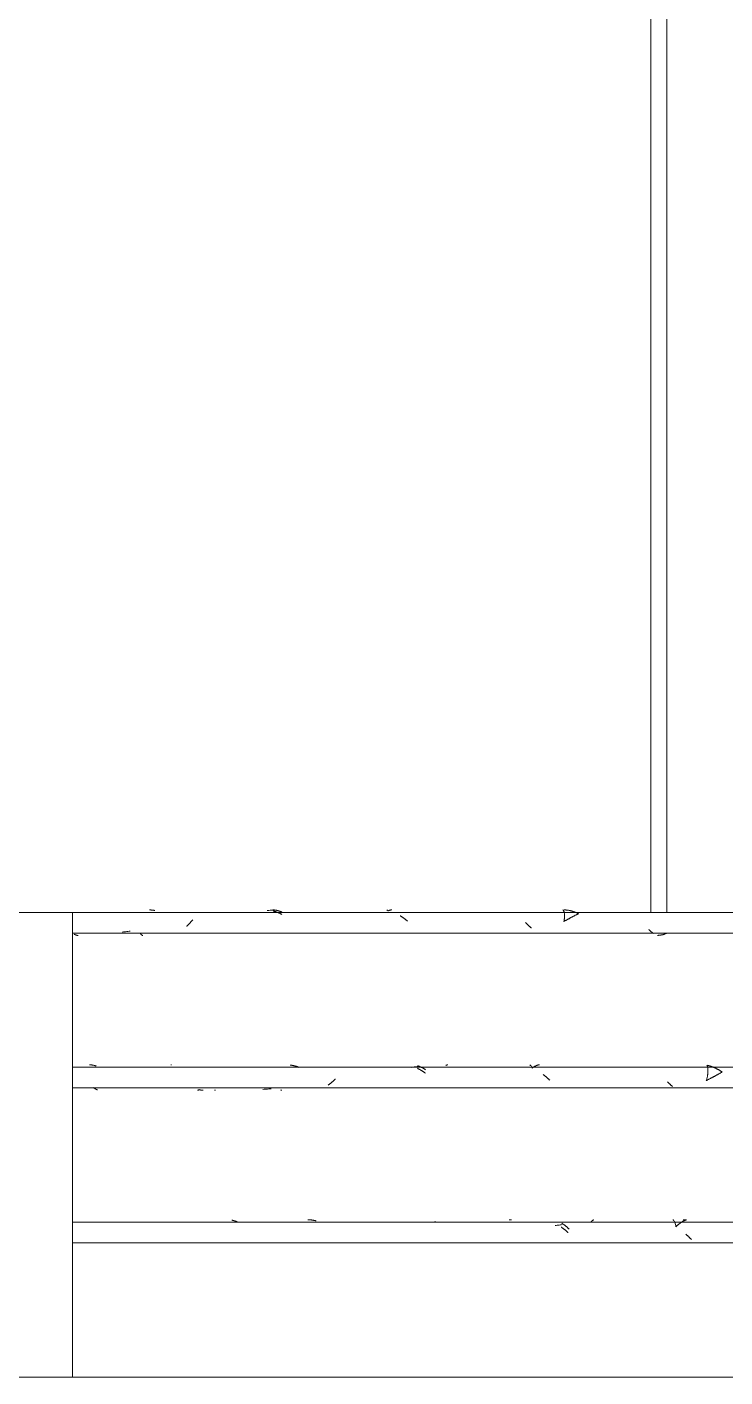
# Model space of a CAD drawing. Header units: millimetres. Extents: x -10599 to 108788, y -9455 to 93550.
# Drawn here: x 34457 to 35134, y -450 to 858 of the extents above; entities that cross this region are included whole.
import ezdxf

# ---------------------------------------------------------------- set-up
doc = ezdxf.new("R2010")
doc.units = ezdxf.units.MM
doc.linetypes.add('Centre', pattern=[31.75, 6.35, -4.7625, 15.875, -4.7625])
for name, color, linetype, lineweight in [('A-GLAZ-CWMG', 55, 'Continuous', 5), ('KINH', 152, 'Continuous', 5), ('NET CAT', 3, 'Continuous', 5), ('NET THAY 1', 41, 'Continuous', 5), ('NET-THAY', 2, 'Continuous', 9), ('TRUC', 225, 'Continuous', 5)]:
    doc.layers.add(name, color=color, linetype=linetype, lineweight=lineweight)

# ---------------------------------------------------------------- blocks, each defined once
blk = doc.blocks.new('FP_11-MẶT ĐỨNG 1-14')
at = {"layer": 'NET THAY 1'}
for p, q in [((38517.9, -300), (34501.3, -300)), ((34656.2, -298.1), (34655.8, -298.1)), ((34656.5, -298.2), (34656.2, -298.1)), ((34656.9, -298.3), (34656.5, -298.2)), ((34657.2, -298.4), (34656.9, -298.3)), ((34657.6, -298.5), (34657.2, -298.4)), ((34657.9, -298.6), (34657.6, -298.5)), ((34658.3, -298.7), (34657.9, -298.6)), ((34658.6, -298.8), (34658.3, -298.7)), ((34659, -299), (34658.6, -298.8)), ((34659.3, -299.1), (34659, -299)), ((34659.7, -299.2), (34659.3, -299.1)), ((34660, -299.4), (34659.7, -299.2)), ((34660.4, -299.5), (34660, -299.4)), ((34660.7, -299.7), (34660.4, -299.5)), ((34661.1, -299.8), (34660.7, -299.7)), ((34661.4, -300), (34661.1, -299.8)), ((34729.8, -297.7), (34729.4, -297.7)), ((34730.2, -297.7), (34729.8, -297.7)), ((34730.6, -297.7), (34730.2, -297.7)), ((34731, -297.7), (34730.6, -297.7)), ((34731.4, -297.8), (34731, -297.7)), ((34731.8, -297.8), (34731.4, -297.8)), ((34732.2, -297.8), (34731.8, -297.8)), ((34732.5, -297.9), (34732.2, -297.8)), ((34732.9, -297.9), (34732.5, -297.9)), ((34733.3, -298), (34732.9, -297.9)), ((34733.7, -298), (34733.3, -298)), ((34734.1, -298.1), (34733.7, -298)), ((34734.5, -298.1), (34734.1, -298.1)), ((34734.9, -298.2), (34734.5, -298.1)), ((34735.2, -298.3), (34734.9, -298.2)), ((34735.6, -298.4), (34735.2, -298.3)), ((34736, -298.5), (34735.6, -298.4)), ((34736.4, -298.5), (34736, -298.5)), ((34736.8, -298.6), (34736.4, -298.5)), ((34737.2, -298.7), (34736.8, -298.6)), ((34737.5, -298.8), (34737.2, -298.7)), ((34852.7, -299.7), (34852.3, -299.6)), ((34853, -299.8), (34852.7, -299.7)), ((34853.4, -300), (34853, -299.8)), ((34924.4, -297.7), (34924.5, -297.7)), ((34924.5, -297.7), (34924.6, -297.8)), ((34925, -297.8), (34924.6, -297.8)), ((34925.3, -297.7), (34925, -297.8)), ((34925.6, -297.7), (34925.3, -297.7)), ((34925.9, -297.7), (34925.6, -297.7)), ((34926.3, -297.7), (34925.9, -297.7)), ((34926.6, -297.7), (34926.3, -297.7)), ((34926.9, -297.7), (34926.6, -297.7)), ((35003.3, -300.1), (35003.2, -300.3)), ((35003.5, -300), (35003.3, -300.1)), ((35003.6, -299.8), (35003.5, -300)), ((35003.8, -299.7), (35003.6, -299.8)), ((35003.9, -299.6), (35003.8, -299.7)), ((35004.1, -299.4), (35003.9, -299.6)), ((35004.2, -299.3), (35004.1, -299.4)), ((35004.3, -299.2), (35004.2, -299.3)), ((35004.5, -299), (35004.3, -299.2)), ((35004.6, -298.9), (35004.5, -299)), ((35004.8, -298.8), (35004.6, -298.9)), ((35004.9, -298.7), (35004.8, -298.8)), ((35005, -298.6), (35004.9, -298.7)), ((35005.2, -298.5), (35005, -298.6)), ((35005.3, -298.4), (35005.2, -298.5)), ((35005.4, -298.3), (35005.3, -298.4)), ((35005.6, -298.2), (35005.4, -298.3)), ((35005.7, -298.2), (35005.6, -298.2)), ((35005.8, -298.1), (35005.7, -298.2)), ((35006, -298), (35005.8, -298.1)), ((35006.1, -298), (35006, -298)), ((35006.2, -297.9), (35006.1, -298)), ((35006.3, -297.9), (35006.2, -297.9)), ((35006.5, -297.8), (35006.3, -297.9)), ((35083, -297.7), (35083.4, -297.9)), ((35083.4, -297.9), (35083.8, -298.2)), ((35083.8, -298.2), (35084.2, -298.6)), ((35084.2, -298.6), (35084.6, -299.2)), ((35084.6, -299.2), (35084.9, -299.8)), ((35084.9, -299.8), (35085.2, -300.6)), ((35085.2, -300.6), (35085.5, -301.4)), ((35090.7, -300.6), (35090.5, -300.8)), ((35090.9, -300.4), (35090.7, -300.6)), ((35091.2, -300.3), (35090.9, -300.4)), ((35091.4, -300.1), (35091.2, -300.3)), ((35091.6, -300), (35091.4, -300.1)), ((35091.8, -299.9), (35091.6, -300)), ((35092, -299.7), (35091.8, -299.9)), ((35092.2, -299.6), (35092, -299.7)), ((35092.4, -299.5), (35092.2, -299.6)), ((35092.6, -299.3), (35092.4, -299.5)), ((35092.9, -299.2), (35092.6, -299.3)), ((35093.1, -299.1), (35092.9, -299.2)), ((35093.3, -299), (35093.1, -299.1)), ((35093.7, -297.7), (35093.2, -297.7)), ((35093.5, -298.9), (35093.3, -299)), ((35093.7, -298.8), (35093.5, -298.9)), ((35094.2, -297.7), (35093.7, -297.7)), ((35093.9, -298.7), (35093.7, -298.8)), ((35094.1, -298.6), (35093.9, -298.7)), ((35094.3, -298.5), (35094.1, -298.6)), ((35094.6, -297.7), (35094.2, -297.7)), ((35094.5, -298.4), (35094.3, -298.5)), ((35094.7, -298.3), (35094.5, -298.4)), ((35095.1, -297.7), (35094.6, -297.7)), ((35094.9, -298.2), (35094.7, -298.3)), ((35095.1, -298.2), (35094.9, -298.2)), ((35095.5, -297.7), (35095.1, -297.7)), ((35095.3, -298.1), (35095.1, -298.2)), ((35095.5, -298), (35095.3, -298.1)), ((35096, -297.8), (35095.5, -297.7)), ((35095.7, -298), (35095.5, -298)), ((35095.9, -297.9), (35095.7, -298)), ((35096.1, -297.9), (35095.9, -297.9)), ((35096.4, -297.8), (35096, -297.8)), ((35096.2, -297.8), (35096.1, -297.9)), ((35096.4, -297.8), (35096.2, -297.8)), ((34970, -303.3), (34969, -303.4)), ((34971, -303.1), (34970, -303.3)), ((34972, -303), (34971, -303.1)), ((34973, -302.8), (34972, -303)), ((34974, -302.6), (34973, -302.8)), ((34975, -302.5), (34974, -302.6)), ((34975.1, -305), (34974.8, -304.8)), ((34976, -302.3), (34975, -302.5)), ((34975.5, -305.2), (34975.1, -305)), ((34975.7, -301.1), (34975.4, -300.9)), ((34975.8, -305.5), (34975.5, -305.2)), ((34976, -301.3), (34975.7, -301.1)), ((34976.1, -305.7), (34975.8, -305.5)), ((34976.3, -301.5), (34976, -301.3)), ((34976.4, -305.9), (34976.1, -305.7)), ((34976.6, -301.7), (34976.3, -301.5)), ((34976.8, -306.2), (34976.4, -305.9)), ((34977, -301.9), (34976.6, -301.7)), ((34977.1, -306.4), (34976.8, -306.2)), ((34977.3, -302.2), (34977, -301.9)), ((34977.4, -306.7), (34977.1, -306.4)), ((34977.6, -302.4), (34977.3, -302.2)), ((34977.7, -306.9), (34977.4, -306.7)), ((34977.9, -302.6), (34977.6, -302.4)), ((34978, -307.1), (34977.7, -306.9)), ((34978.2, -302.9), (34977.9, -302.6)), ((34978.3, -307.4), (34978, -307.1)), ((34978.5, -303.1), (34978.2, -302.9)), ((34978.7, -307.6), (34978.3, -307.4)), ((34978.8, -303.3), (34978.5, -303.1)), ((34979, -307.9), (34978.7, -307.6)), ((34979.1, -303.6), (34978.8, -303.3)), ((34979.3, -308.1), (34979, -307.9)), ((34979.4, -303.8), (34979.1, -303.6)), ((34979.6, -308.4), (34979.3, -308.1)), ((34979.7, -304.1), (34979.4, -303.8)), ((34979.9, -308.6), (34979.6, -308.4)), ((34980, -304.3), (34979.7, -304.1)), ((34980.2, -308.9), (34979.9, -308.6)), ((34980.3, -304.6), (34980, -304.3)), ((34980.5, -309.1), (34980.2, -308.9)), ((34980.6, -304.9), (34980.3, -304.6)), ((34980.7, -309.4), (34980.5, -309.1)), ((34980.9, -305.1), (34980.6, -304.9)), ((34981, -309.6), (34980.7, -309.4)), ((34981.1, -305.4), (34980.9, -305.1)), ((34981.3, -309.9), (34981, -309.6)), ((34981.4, -305.7), (34981.1, -305.4)), ((34981.6, -310.1), (34981.3, -309.9)), ((34981.7, -305.9), (34981.4, -305.7)), ((34982, -306.2), (34981.7, -305.9)), ((34982.2, -306.5), (34982, -306.2)), ((34982.5, -306.8), (34982.2, -306.5)), ((35085.5, -301.4), (35085.7, -302.4)), ((35085.7, -302.4), (35085.9, -303.4)), ((35085.9, -303.4), (35086, -304.4)), ((35086.3, -304.2), (35086, -304.4)), ((35086.5, -304), (35086.3, -304.2)), ((35086.8, -303.8), (35086.5, -304)), ((35087, -303.6), (35086.8, -303.8)), ((35087.3, -303.4), (35087, -303.6)), ((35087.5, -303.1), (35087.3, -303.4)), ((35087.7, -302.9), (35087.5, -303.1)), ((35088, -302.7), (35087.7, -302.9)), ((35088.2, -302.5), (35088, -302.7)), ((35088.5, -302.4), (35088.2, -302.5)), ((35088.7, -302.2), (35088.5, -302.4)), ((35088.9, -302), (35088.7, -302.2)), ((35089.2, -301.8), (35088.9, -302)), ((35089.4, -301.6), (35089.2, -301.8)), ((35089.6, -301.4), (35089.4, -301.6)), ((35089.8, -301.3), (35089.6, -301.4)), ((35090.1, -301.1), (35089.8, -301.3)), ((35090.3, -300.9), (35090.1, -301.1)), ((35090.5, -300.8), (35090.3, -300.9)), ((35096, -311.9), (35095.7, -311.7)), ((35096.2, -312.2), (35096, -311.9)), ((35096.5, -312.4), (35096.2, -312.2)), ((35096.7, -312.6), (35096.5, -312.4)), ((35097, -312.9), (35096.7, -312.6)), ((35097.3, -313.1), (35097, -312.9)), ((35097.5, -313.4), (35097.3, -313.1)), ((35097.8, -313.6), (35097.5, -313.4)), ((35098, -313.9), (35097.8, -313.6)), ((34501.3, -320), (38517.9, -320)), ((35098.3, -314.1), (35098, -313.9)), ((35098.5, -314.3), (35098.3, -314.1)), ((35098.8, -314.6), (35098.5, -314.3)), ((35099, -314.8), (35098.8, -314.6)), ((35099.2, -315), (35099, -314.8)), ((35099.5, -315.3), (35099.2, -315)), ((35099.7, -315.5), (35099.5, -315.3)), ((35099.9, -315.7), (35099.7, -315.5)), ((35100.2, -315.9), (35099.9, -315.7)), ((35100.4, -316.2), (35100.2, -315.9)), ((35100.6, -316.4), (35100.4, -316.2)), ((35100.8, -316.6), (35100.6, -316.4)), ((35101.1, -316.8), (35100.8, -316.6))]:
    blk.add_line(p, q, dxfattribs=at)
blk = doc.blocks.new('FP_12-MẶT ĐỨNG 1-14')
at = {"layer": 'NET THAY 1'}
for p, q in [((38379.9, -150), (34501.3, -150)), ((34518.4, -147.7), (34518, -147.7)), ((34518.7, -147.7), (34518.4, -147.7)), ((34519.1, -147.7), (34518.7, -147.7)), ((34519.5, -147.8), (34519.1, -147.7)), ((34519.8, -147.8), (34519.5, -147.8)), ((34520.2, -147.8), (34519.8, -147.8)), ((34520.5, -147.9), (34520.2, -147.8)), ((34520.9, -147.9), (34520.5, -147.9)), ((34521.2, -148), (34520.9, -147.9)), ((34521.6, -148.1), (34521.2, -148)), ((34521.9, -148.1), (34521.6, -148.1)), ((34522.3, -148.2), (34521.9, -148.1)), ((34522.6, -148.3), (34522.3, -148.2)), ((34523, -148.4), (34522.6, -148.3)), ((34523.3, -148.5), (34523, -148.4)), ((34523.7, -148.6), (34523.3, -148.5)), ((34524, -148.7), (34523.7, -148.6)), ((34524.4, -148.8), (34524, -148.7)), ((34596.9, -147.7), (34596.6, -147.7)), ((34597.2, -147.7), (34596.9, -147.7)), ((34597.5, -147.7), (34597.2, -147.7)), ((34712.7, -147.9), (34712.3, -147.9)), ((34713.1, -148), (34712.7, -147.9)), ((34713.5, -148), (34713.1, -148)), ((34713.9, -148.1), (34713.5, -148)), ((34714.3, -148.2), (34713.9, -148.1)), ((34714.7, -148.2), (34714.3, -148.2)), ((34715.1, -148.3), (34714.7, -148.2)), ((34715.5, -148.4), (34715.1, -148.3)), ((34715.9, -148.5), (34715.5, -148.4)), ((34716.3, -148.6), (34715.9, -148.5)), ((34716.7, -148.7), (34716.3, -148.6)), ((34717.1, -148.8), (34716.7, -148.7)), ((34717.5, -148.9), (34717.1, -148.8)), ((34717.9, -149), (34717.5, -148.9)), ((34718.2, -149.1), (34717.9, -149)), ((34718.6, -149.3), (34718.2, -149.1)), ((34719, -149.4), (34718.6, -149.3)), ((34719.4, -149.5), (34719, -149.4)), ((34719.8, -149.6), (34719.4, -149.5)), ((34720.2, -149.8), (34719.8, -149.6)), ((34720.6, -149.9), (34720.2, -149.8)), ((34720.9, -150.1), (34720.6, -149.9)), ((34830.5, -150), (34829.6, -150.1)), ((34831.5, -149.8), (34830.5, -150)), ((34832.5, -149.7), (34831.5, -149.8)), ((34833.5, -149.6), (34832.5, -149.7)), ((34834.5, -149.5), (34833.5, -149.6)), ((34835.4, -149.4), (34834.5, -149.5)), ((34836.4, -149.3), (34835.4, -149.4)), ((34835.9, -148.6), (34835.6, -148.5)), ((34836, -151.2), (34835.6, -151)), ((34836.3, -148.7), (34835.9, -148.6)), ((34836.3, -151.4), (34836, -151.2)), ((34836.6, -148.8), (34836.3, -148.7)), ((34836.7, -151.6), (34836.3, -151.4)), ((34837, -149), (34836.6, -148.8)), ((34837.1, -151.8), (34836.7, -151.6)), ((34837.3, -149.1), (34837, -149)), ((34837.4, -152), (34837.1, -151.8)), ((34837.7, -149.2), (34837.3, -149.1)), ((34837.8, -152.1), (34837.4, -152)), ((34838, -149.4), (34837.7, -149.2)), ((34838.1, -152.3), (34837.8, -152.1)), ((34838.4, -149.5), (34838, -149.4)), ((34838.5, -152.5), (34838.1, -152.3)), ((34838.7, -149.7), (34838.4, -149.5)), ((34838.8, -152.7), (34838.5, -152.5)), ((34839.1, -149.8), (34838.7, -149.7)), ((34839.2, -153), (34838.8, -152.7)), ((34839.4, -150), (34839.1, -149.8)), ((34839.5, -153.2), (34839.2, -153)), ((34839.7, -150.2), (34839.4, -150)), ((34839.9, -153.4), (34839.5, -153.2)), ((34840.1, -150.4), (34839.7, -150.2)), ((34840.2, -153.6), (34839.9, -153.4)), ((34840.4, -150.5), (34840.1, -150.4)), ((34840.6, -153.8), (34840.2, -153.6)), ((34840.7, -150.7), (34840.4, -150.5)), ((34840.9, -154), (34840.6, -153.8)), ((34841.1, -150.9), (34840.7, -150.7)), ((34841.3, -154.2), (34840.9, -154)), ((34841.4, -151.1), (34841.1, -150.9)), ((34841.6, -154.5), (34841.3, -154.2)), ((34841.7, -151.3), (34841.4, -151.1)), ((34841.9, -154.7), (34841.6, -154.5)), ((34842, -151.5), (34841.7, -151.3)), ((34842.3, -154.9), (34841.9, -154.7)), ((34842.3, -151.7), (34842, -151.5)), ((34842.7, -152), (34842.3, -151.7)), ((34842.6, -155.2), (34842.3, -154.9)), ((34842.9, -155.4), (34842.6, -155.2)), ((34843, -152.2), (34842.7, -152)), ((34843.3, -155.6), (34842.9, -155.4)), ((34843.3, -152.4), (34843, -152.2)), ((34843.6, -152.6), (34843.3, -152.4)), ((34863.5, -148.1), (34863.3, -148.2)), ((34863.6, -148.1), (34863.5, -148.1)), ((34863.7, -148), (34863.6, -148.1)), ((34863.8, -147.9), (34863.7, -148)), ((34864, -147.9), (34863.8, -147.9)), ((34864.1, -147.8), (34864, -147.9)), ((34864.2, -147.8), (34864.1, -147.8)), ((34864.3, -147.8), (34864.2, -147.8)), ((34864.5, -147.7), (34864.3, -147.8)), ((34864.6, -147.7), (34864.5, -147.7)), ((34864.7, -147.7), (34864.6, -147.7)), ((34864.8, -147.7), (34864.7, -147.7)), ((34865, -147.7), (34864.8, -147.7)), ((34944.5, -147.7), (34944.9, -147.9)), ((34944.9, -147.9), (34945.3, -148.3)), ((34945.3, -148.3), (34945.7, -148.7)), ((34945.7, -148.7), (34946.1, -149.3)), ((34946.1, -149.3), (34946.4, -150)), ((34946.4, -150), (34946.7, -150.8)), ((34947, -150.6), (34946.7, -150.8)), ((34947.2, -150.5), (34947, -150.6)), ((34947.4, -150.3), (34947.2, -150.5)), ((34947.6, -150.1), (34947.4, -150.3)), ((34947.9, -150), (34947.6, -150.1)), ((34948.1, -149.9), (34947.9, -150)), ((34948.3, -149.7), (34948.1, -149.9)), ((34948.5, -149.6), (34948.3, -149.7)), ((34948.7, -149.5), (34948.5, -149.6)), ((34948.9, -149.3), (34948.7, -149.5)), ((34949.1, -149.2), (34948.9, -149.3)), ((34949.3, -149.1), (34949.1, -149.2)), ((34949.5, -149), (34949.3, -149.1)), ((34949.8, -148.9), (34949.5, -149)), ((34950, -148.8), (34949.8, -148.9)), ((34950.2, -148.7), (34950, -148.8)), ((34950.4, -148.6), (34950.2, -148.7)), ((34950.6, -148.5), (34950.4, -148.6)), ((34950.8, -148.4), (34950.6, -148.5)), ((34951, -148.3), (34950.8, -148.4)), ((34951.2, -148.2), (34951, -148.3)), ((34951.4, -148.2), (34951.2, -148.2)), ((34951.6, -148.1), (34951.4, -148.2)), ((34951.8, -148), (34951.6, -148.1)), ((34952, -148), (34951.8, -148)), ((34952.2, -147.9), (34952, -148)), ((34952.4, -147.9), (34952.2, -147.9)), ((34952.6, -147.8), (34952.4, -147.9)), ((34952.8, -147.8), (34952.6, -147.8)), ((34953, -147.8), (34952.8, -147.8)), ((34953.2, -147.7), (34953, -147.8)), ((34953.4, -147.7), (34953.2, -147.7)), ((34953.6, -147.7), (34953.4, -147.7)), ((34953.8, -147.7), (34953.6, -147.7)), ((34953.9, -147.7), (34953.8, -147.7)), ((35116.5, -148.2), (35116.1, -148.1)), ((35116.1, -148.1), (35116.2, -148.3)), ((35116.2, -148.3), (35116.3, -148.6)), ((35116.3, -148.6), (35116.5, -148.8)), ((35116.8, -148.3), (35116.5, -148.2)), ((35116.5, -148.8), (35116.6, -149.1)), ((35116.6, -149.1), (35116.7, -149.5)), ((35116.7, -149.5), (35116.8, -149.8)), ((35117.2, -148.4), (35116.8, -148.3)), ((35116.8, -149.8), (35116.9, -150.2)), ((35116.9, -156.9), (35116.8, -157.5)), ((35116.9, -150.2), (35116.9, -150.7)), ((35116.9, -150.7), (35117, -151.1)), ((35117, -156.2), (35116.9, -156.9)), ((35117, -151.1), (35117.1, -151.6)), ((35117.1, -155.6), (35117, -156.2)), ((35117.1, -151.6), (35117.1, -152.1)), ((35117.1, -152.1), (35117.1, -152.6)), ((35117.1, -152.6), (35117.1, -153.2)), ((35117.1, -153.2), (35117.1, -153.8)), ((35117.1, -153.8), (35117.1, -154.4)), ((35117.1, -154.4), (35117.1, -155)), ((35117.1, -155), (35117.1, -155.6)), ((35117.6, -148.4), (35117.2, -148.4)), ((35118, -148.5), (35117.6, -148.4)), ((35118.4, -148.6), (35118, -148.5)), ((35118.8, -148.7), (35118.4, -148.6)), ((35119.1, -148.8), (35118.8, -148.7)), ((35119.5, -149), (35119.1, -148.8)), ((35119.9, -149.1), (35119.5, -149)), ((35120.3, -149.2), (35119.9, -149.1)), ((35120.7, -149.3), (35120.3, -149.2)), ((35121, -149.5), (35120.7, -149.3)), ((35121.4, -149.6), (35121, -149.5)), ((35121.8, -149.7), (35121.4, -149.6)), ((35122.1, -149.9), (35121.8, -149.7)), ((35122.5, -150), (35122.1, -149.9)), ((35122.9, -150.2), (35122.5, -150)), ((35123.2, -150.3), (35122.9, -150.2)), ((35123.6, -150.5), (35123.2, -150.3)), ((35124, -150.7), (35123.6, -150.5)), ((35124.3, -150.8), (35124, -150.7)), ((35124.7, -151), (35124.3, -150.8)), ((35125.1, -151.2), (35124.7, -151)), ((35125.4, -151.4), (35125.1, -151.2)), ((35125.8, -151.5), (35125.4, -151.4)), ((35126.1, -151.7), (35125.8, -151.5)), ((35126.5, -151.9), (35126.1, -151.7)), ((35126.8, -152.1), (35126.5, -151.9)), ((35127, -156.8), (35126.6, -157)), ((35127.2, -152.3), (35126.8, -152.1)), ((35127.4, -156.6), (35127, -156.8)), ((35127.5, -152.5), (35127.2, -152.3)), ((35127.8, -156.4), (35127.4, -156.6)), ((35127.9, -152.7), (35127.5, -152.5)), ((35128.2, -156.2), (35127.8, -156.4)), ((35128.2, -152.9), (35127.9, -152.7)), ((35128.5, -153.1), (35128.2, -152.9)), ((35128.5, -156), (35128.2, -156.2)), ((35128.9, -153.4), (35128.5, -153.1)), ((35128.9, -155.7), (35128.5, -156)), ((35129.2, -153.6), (35128.9, -153.4)), ((35129.3, -155.5), (35128.9, -155.7)), ((35129.6, -153.8), (35129.2, -153.6)), ((35129.7, -155.3), (35129.3, -155.5)), ((35129.9, -154), (35129.6, -153.8)), ((35130.1, -155.1), (35129.7, -155.3)), ((35130.2, -154.2), (35129.9, -154)), ((35130.5, -154.9), (35130.1, -155.1)), ((35130.5, -154.5), (35130.2, -154.2)), ((35130.9, -154.7), (35130.5, -154.5)), ((35130.9, -154.7), (35130.5, -154.9)), ((34521.9, -169.7), (34521.7, -169.5)), ((34522, -169.8), (34521.9, -169.7)), ((34522.2, -170), (34522, -169.8)), ((34522.4, -170.1), (34522.2, -170)), ((34749.5, -167), (34749.2, -167.2)), ((34749.8, -166.8), (34749.5, -167)), ((34750.1, -166.6), (34749.8, -166.8)), ((34750.4, -166.3), (34750.1, -166.6)), ((34750.7, -166.1), (34750.4, -166.3)), ((34751, -165.9), (34750.7, -166.1)), ((34751.3, -165.7), (34751, -165.9)), ((34751.6, -165.4), (34751.3, -165.7)), ((34751.9, -165.2), (34751.6, -165.4)), ((34752.2, -164.9), (34751.9, -165.2)), ((34752.5, -164.7), (34752.2, -164.9)), ((34752.8, -164.5), (34752.5, -164.7)), ((34753.1, -164.2), (34752.8, -164.5)), ((34753.4, -164), (34753.1, -164.2)), ((34753.7, -163.7), (34753.4, -164)), ((34753.9, -163.5), (34753.7, -163.7)), ((34754.2, -163.2), (34753.9, -163.5)), ((34754.5, -163), (34754.2, -163.2)), ((34754.8, -162.7), (34754.5, -163)), ((34755, -162.4), (34754.8, -162.7)), ((34755.3, -162.2), (34755, -162.4)), ((34755.6, -161.9), (34755.3, -162.2)), ((34755.8, -161.7), (34755.6, -161.9)), ((34756.1, -161.4), (34755.8, -161.7)), ((34957.9, -157.3), (34957.6, -157.1)), ((34958.2, -157.6), (34957.9, -157.3)), ((34958.5, -157.8), (34958.2, -157.6)), ((34958.8, -158.1), (34958.5, -157.8)), ((34959.1, -158.3), (34958.8, -158.1)), ((34959.4, -158.6), (34959.1, -158.3)), ((34959.7, -158.8), (34959.4, -158.6)), ((34960, -159.1), (34959.7, -158.8)), ((34960.3, -159.3), (34960, -159.1)), ((34960.6, -159.6), (34960.3, -159.3)), ((34960.9, -159.8), (34960.6, -159.6)), ((34961.2, -160.1), (34960.9, -159.8)), ((34961.5, -160.3), (34961.2, -160.1)), ((34961.8, -160.6), (34961.5, -160.3)), ((34962, -160.8), (34961.8, -160.6)), ((34962.3, -161.1), (34962, -160.8)), ((34962.6, -161.3), (34962.3, -161.1)), ((34962.9, -161.6), (34962.6, -161.3)), ((34963.1, -161.8), (34962.9, -161.6)), ((34963.4, -162.1), (34963.1, -161.8)), ((34963.7, -162.3), (34963.4, -162.1)), ((34963.9, -162.6), (34963.7, -162.3)), ((35078.1, -164.3), (35077.9, -164)), ((35078.3, -164.5), (35078.1, -164.3)), ((35078.6, -164.7), (35078.3, -164.5)), ((35078.8, -165), (35078.6, -164.7)), ((35079.1, -165.2), (35078.8, -165)), ((35079.3, -165.4), (35079.1, -165.2)), ((35079.5, -165.6), (35079.3, -165.4)), ((35079.8, -165.9), (35079.5, -165.6)), ((35080, -166.1), (35079.8, -165.9)), ((35080.2, -166.3), (35080, -166.1)), ((35080.4, -166.5), (35080.2, -166.3)), ((35080.7, -166.7), (35080.4, -166.5)), ((35080.9, -166.9), (35080.7, -166.7)), ((35081.1, -167.2), (35080.9, -166.9)), ((35081.3, -167.4), (35081.1, -167.2)), ((35081.5, -167.6), (35081.3, -167.4)), ((35081.8, -167.8), (35081.5, -167.6)), ((35082, -168), (35081.8, -167.8)), ((35082.2, -168.1), (35082, -168)), ((35082.4, -168.3), (35082.2, -168.1)), ((35082.6, -168.5), (35082.4, -168.3)), ((35082.8, -168.7), (35082.6, -168.5)), ((35115.7, -162.2), (35115.5, -162.9)), ((35115.9, -162.7), (35115.5, -162.9)), ((35115.9, -161.6), (35115.7, -162.2)), ((35116.1, -160.9), (35115.9, -161.6)), ((35116.4, -162.5), (35115.9, -162.7)), ((35116.3, -160.2), (35116.1, -160.9)), ((35116.4, -159.6), (35116.3, -160.2)), ((35116.6, -158.9), (35116.4, -159.6)), ((35116.8, -162.2), (35116.4, -162.5)), ((35116.7, -158.2), (35116.6, -158.9)), ((35116.8, -157.5), (35116.7, -158.2)), ((35117.3, -162), (35116.8, -162.2)), ((35117.7, -161.8), (35117.3, -162)), ((35118.1, -161.6), (35117.7, -161.8)), ((35118.6, -161.3), (35118.1, -161.6)), ((35119, -161.1), (35118.6, -161.3)), ((35119.5, -160.9), (35119, -161.1)), ((35119.9, -160.7), (35119.5, -160.9)), ((35120.3, -160.4), (35119.9, -160.7)), ((35120.8, -160.2), (35120.3, -160.4)), ((35121.2, -160), (35120.8, -160.2)), ((35121.6, -159.7), (35121.2, -160)), ((35122, -159.5), (35121.6, -159.7)), ((35122.5, -159.3), (35122, -159.5)), ((35122.9, -159.1), (35122.5, -159.3)), ((35123.3, -158.8), (35122.9, -159.1)), ((35123.7, -158.6), (35123.3, -158.8)), ((35124.1, -158.4), (35123.7, -158.6)), ((35124.5, -158.2), (35124.1, -158.4)), ((35124.9, -157.9), (35124.5, -158.2)), ((35125.3, -157.7), (35124.9, -157.9)), ((35125.8, -157.5), (35125.3, -157.7)), ((35126.2, -157.3), (35125.8, -157.5)), ((35126.6, -157), (35126.2, -157.3)), ((34501.3, -170), (38379.9, -170)), ((34522.6, -170.3), (34522.4, -170.1)), ((34522.8, -170.4), (34522.6, -170.3)), ((34523, -170.5), (34522.8, -170.4)), ((34523.2, -170.7), (34523, -170.5)), ((34523.4, -170.8), (34523.2, -170.7)), ((34523.5, -170.9), (34523.4, -170.8)), ((34523.7, -171), (34523.5, -170.9)), ((34523.9, -171.1), (34523.7, -171)), ((34524.1, -171.2), (34523.9, -171.1)), ((34524.3, -171.3), (34524.1, -171.2)), ((34524.4, -171.4), (34524.3, -171.3)), ((34524.6, -171.5), (34524.4, -171.4)), ((34524.8, -171.6), (34524.6, -171.5)), ((34525, -171.7), (34524.8, -171.6)), ((34525.2, -171.8), (34525, -171.7)), ((34525.3, -171.8), (34525.2, -171.8)), ((34525.5, -171.9), (34525.3, -171.8)), ((34525.7, -172), (34525.5, -171.9)), ((34623.4, -172.1), (34622.7, -172.3)), ((34624.1, -171.7), (34623.4, -172.1)), ((34624.4, -171.8), (34624.1, -171.7)), ((34624.6, -171.9), (34624.4, -171.8)), ((34624.9, -171.9), (34624.6, -171.9)), ((34625.1, -172), (34624.9, -171.9)), ((34625.4, -172), (34625.1, -172)), ((34625.6, -172.1), (34625.4, -172)), ((34625.9, -172.1), (34625.6, -172.1)), ((34626.1, -172.2), (34625.9, -172.1)), ((34626.4, -172.2), (34626.1, -172.2)), ((34626.6, -172.2), (34626.4, -172.2)), ((34626.9, -172.3), (34626.6, -172.2)), ((34627.1, -172.3), (34626.9, -172.3)), ((34627.4, -172.3), (34627.1, -172.3)), ((34627.6, -172.3), (34627.4, -172.3)), ((34627.8, -172.3), (34627.6, -172.3)), ((34628.1, -172.3), (34627.8, -172.3)), ((34639.3, -172.3), (34639.1, -172.2)), ((34639.4, -172.3), (34639.3, -172.3)), ((34639.6, -172.3), (34639.4, -172.3)), ((34639.8, -172.3), (34639.6, -172.3)), ((34639.9, -172.3), (34639.8, -172.3)), ((34687.1, -171.3), (34685.9, -171.4)), ((34688.2, -171.2), (34687.1, -171.3)), ((34689.3, -171.1), (34688.2, -171.2)), ((34690.5, -171.1), (34689.3, -171.1)), ((34691.6, -171), (34690.5, -171.1)), ((34692.7, -170.9), (34691.6, -171)), ((34693.9, -170.8), (34692.7, -170.9)), ((34703.4, -172.1), (34703.3, -172)), ((34703.5, -172.1), (34703.4, -172.1)), ((34703.6, -172.2), (34703.5, -172.1)), ((34703.7, -172.2), (34703.6, -172.2)), ((34703.8, -172.2), (34703.7, -172.2)), ((34703.9, -172.3), (34703.8, -172.2)), ((34704, -172.3), (34703.9, -172.3)), ((34704.1, -172.3), (34704, -172.3)), ((34704.2, -172.3), (34704.1, -172.3))]:
    blk.add_line(p, q, dxfattribs=at)
blk = doc.blocks.new('FP_13-MẶT ĐỨNG 1-14')
at = {"layer": 'NET THAY 1'}
for p, q in [((38241.9, 0), (34501.3, 0)), ((34576.3, 2.3), (34575.9, 2.3)), ((34576.7, 2.3), (34576.3, 2.3)), ((34577.1, 2.3), (34576.7, 2.3)), ((34577.4, 2.3), (34577.1, 2.3)), ((34577.8, 2.2), (34577.4, 2.3)), ((34578.2, 2.2), (34577.8, 2.2)), ((34578.6, 2.2), (34578.2, 2.2)), ((34579, 2.1), (34578.6, 2.2)), ((34579.3, 2.1), (34579, 2.1)), ((34579.7, 2), (34579.3, 2.1)), ((34580.1, 2), (34579.7, 2)), ((34580.5, 1.9), (34580.1, 2)), ((34580.9, 1.9), (34580.5, 1.9)), ((34581.2, 1.8), (34580.9, 1.9)), ((34690.8, 1.9), (34689.9, 1.8)), ((34691.8, 1.9), (34690.8, 1.9)), ((34692.8, 2), (34691.8, 1.9)), ((34693.7, 2), (34692.8, 2)), ((34694.7, 2), (34693.7, 2)), ((34695.7, 2.1), (34694.7, 2)), ((34696.1, 2.3), (34695.7, 2.3)), ((34696.6, 2.1), (34695.7, 2.1)), ((34696.4, 1.2), (34696, 1.3)), ((34696.4, 2.3), (34696.1, 2.3)), ((34696.8, 2.3), (34696.4, 2.3)), ((34696.8, 1.1), (34696.4, 1.2)), ((34697.2, 2.2), (34696.8, 2.3)), ((34697.2, 1), (34696.8, 1.1)), ((34697.5, 2.2), (34697.2, 2.2)), ((34697.6, 0.8), (34697.2, 1)), ((34697.9, 2.2), (34697.5, 2.2)), ((34698, 0.7), (34697.6, 0.8)), ((34698.3, 2.1), (34697.9, 2.2)), ((34698.3, 0.6), (34698, 0.7)), ((34698.6, 2.1), (34698.3, 2.1)), ((34698.7, 0.5), (34698.3, 0.6)), ((34699, 2), (34698.6, 2.1)), ((34699.1, 0.3), (34698.7, 0.5)), ((34699.3, 1.9), (34699, 2)), ((34699.5, 0.2), (34699.1, 0.3)), ((34699.7, 1.8), (34699.3, 1.9)), ((34699.9, 0), (34699.5, 0.2)), ((34700, 1.8), (34699.7, 1.8)), ((34700.2, -0.1), (34699.9, 0)), ((34700.4, 1.7), (34700, 1.8)), ((34700.8, 1.6), (34700.4, 1.7)), ((34701.1, 1.5), (34700.8, 1.6)), ((34701.5, 1.4), (34701.1, 1.5)), ((34701.8, 1.2), (34701.5, 1.4)), ((34702.2, 1.1), (34701.8, 1.2)), ((34702.5, 1), (34702.2, 1.1)), ((34702.9, 0.9), (34702.5, 1)), ((34703.2, 0.7), (34702.9, 0.9)), ((34703.5, 0.6), (34703.2, 0.7)), ((34703.9, 0.4), (34703.5, 0.6)), ((34704.2, 0.3), (34703.9, 0.4)), ((34806, 2.3), (34806.4, 2.1)), ((34806.4, 2.1), (34806.8, 1.8)), ((34806.8, 1.8), (34807.1, 1.4)), ((34807.3, 1.5), (34807.1, 1.4)), ((34807.5, 1.6), (34807.3, 1.5)), ((34807.7, 1.7), (34807.5, 1.6)), ((34807.9, 1.8), (34807.7, 1.7)), ((34808.1, 1.8), (34807.9, 1.8)), ((34808.3, 1.9), (34808.1, 1.8)), ((34808.5, 2), (34808.3, 1.9)), ((34808.7, 2), (34808.5, 2)), ((34808.9, 2.1), (34808.7, 2)), ((34809.1, 2.1), (34808.9, 2.1)), ((34809.3, 2.2), (34809.1, 2.1)), ((34809.5, 2.2), (34809.3, 2.2)), ((34809.7, 2.2), (34809.5, 2.2)), ((34809.9, 2.3), (34809.7, 2.2)), ((34810.1, 2.3), (34809.9, 2.3)), ((34810.3, 2.3), (34810.1, 2.3)), ((34810.5, 2.3), (34810.3, 2.3)), ((34810.7, 2.3), (34810.5, 2.3)), ((34976.5, 2.3), (34976.7, 2.3)), ((34976.7, 2.3), (34976.8, 2.2)), ((34976.8, 2.2), (34976.9, 2)), ((34976.9, 2), (34977.1, 1.9)), ((34977.1, 1.9), (34977.2, 1.7)), ((34977.2, 1.7), (34977.3, 1.4)), ((34977.3, 1.4), (34977.5, 1.2)), ((34977.5, 1.2), (34977.6, 0.9)), ((34977.6, 0.9), (34977.7, 0.6)), ((34977.7, 0.6), (34977.8, 0.2)), ((34977.8, 0.2), (34977.9, -0.2)), ((34978.2, 2.3), (34977.9, 2.3)), ((34978.6, 2.3), (34978.2, 2.3)), ((34979, 2.3), (34978.6, 2.3)), ((34979.4, 2.3), (34979, 2.3)), ((34979.8, 2.2), (34979.4, 2.3)), ((34980.2, 2.2), (34979.8, 2.2)), ((34980.6, 2.2), (34980.2, 2.2)), ((34981, 2.1), (34980.6, 2.2)), ((34981.3, 2.1), (34981, 2.1)), ((34981.7, 2), (34981.3, 2.1)), ((34982.1, 2), (34981.7, 2)), ((34982.5, 1.9), (34982.1, 2)), ((34982.9, 1.8), (34982.5, 1.9)), ((34983.3, 1.7), (34982.9, 1.8)), ((34983.6, 1.7), (34983.3, 1.7)), ((34984, 1.6), (34983.6, 1.7)), ((34984.4, 1.5), (34984, 1.6)), ((34984.8, 1.4), (34984.4, 1.5)), ((34985.2, 1.3), (34984.8, 1.4)), ((34985.5, 1.2), (34985.2, 1.3)), ((34985.9, 1.1), (34985.5, 1.2)), ((34986.3, 1), (34985.9, 1.1)), ((34986.7, 0.8), (34986.3, 1)), ((34987, 0.7), (34986.7, 0.8)), ((34987.4, 0.6), (34987, 0.7)), ((34987.8, 0.5), (34987.4, 0.6)), ((34988.2, 0.3), (34987.8, 0.5)), ((34988.5, 0.2), (34988.2, 0.3)), ((34988.9, 0), (34988.5, 0.2)), ((34989.3, -0.1), (34988.9, 0)), ((34612.6, -12.9), (34612.3, -13.2)), ((34612.9, -12.7), (34612.6, -12.9)), ((34613.1, -12.4), (34612.9, -12.7)), ((34613.4, -12.2), (34613.1, -12.4)), ((34613.7, -11.9), (34613.4, -12.2)), ((34613.9, -11.6), (34613.7, -11.9)), ((34614.2, -11.4), (34613.9, -11.6)), ((34614.5, -11.1), (34614.2, -11.4)), ((34614.7, -10.9), (34614.5, -11.1)), ((34615, -10.6), (34614.7, -10.9)), ((34615.2, -10.3), (34615, -10.6)), ((34615.5, -10.1), (34615.2, -10.3)), ((34615.7, -9.8), (34615.5, -10.1)), ((34615.9, -9.6), (34615.7, -9.8)), ((34616.2, -9.3), (34615.9, -9.6)), ((34616.4, -9), (34616.2, -9.3)), ((34616.7, -8.8), (34616.4, -9)), ((34616.9, -8.5), (34616.7, -8.8)), ((34617.1, -8.2), (34616.9, -8.5)), ((34617.4, -8), (34617.1, -8.2)), ((34617.6, -7.7), (34617.4, -8)), ((34617.8, -7.5), (34617.6, -7.7)), ((34618, -7.2), (34617.8, -7.5)), ((34700.6, -0.3), (34700.2, -0.1)), ((34701, -0.4), (34700.6, -0.3)), ((34701.4, -0.6), (34701, -0.4)), ((34701.7, -0.7), (34701.4, -0.6)), ((34702.1, -0.9), (34701.7, -0.7)), ((34702.5, -1.1), (34702.1, -0.9)), ((34702.9, -1.3), (34702.5, -1.1)), ((34703.2, -1.4), (34702.9, -1.3)), ((34703.6, -1.6), (34703.2, -1.4)), ((34704, -1.8), (34703.6, -1.6)), ((34704.3, -2), (34704, -1.8)), ((34819.2, -3.4), (34818.9, -3.2)), ((34819.6, -3.6), (34819.2, -3.4)), ((34819.9, -3.9), (34819.6, -3.6)), ((34820.2, -4.1), (34819.9, -3.9)), ((34820.6, -4.3), (34820.2, -4.1)), ((34820.9, -4.5), (34820.6, -4.3)), ((34821.3, -4.8), (34820.9, -4.5)), ((34821.6, -5), (34821.3, -4.8)), ((34821.9, -5.2), (34821.6, -5)), ((34822.2, -5.4), (34821.9, -5.2)), ((34822.6, -5.7), (34822.2, -5.4)), ((34822.9, -5.9), (34822.6, -5.7)), ((34823.2, -6.2), (34822.9, -5.9)), ((34823.5, -6.4), (34823.2, -6.2)), ((34823.9, -6.6), (34823.5, -6.4)), ((34824.2, -6.9), (34823.9, -6.6)), ((34824.5, -7.1), (34824.2, -6.9)), ((34824.8, -7.4), (34824.5, -7.1)), ((34825.1, -7.6), (34824.8, -7.4)), ((34825.4, -7.9), (34825.1, -7.6)), ((34825.7, -8.1), (34825.4, -7.9)), ((34826, -8.4), (34825.7, -8.1)), ((34940.5, -10.1), (34940.2, -9.9)), ((34940.8, -10.4), (34940.5, -10.1)), ((34941, -10.6), (34940.8, -10.4)), ((34941.3, -10.9), (34941, -10.6)), ((34941.6, -11.1), (34941.3, -10.9)), ((34941.9, -11.4), (34941.6, -11.1)), ((34942.1, -11.6), (34941.9, -11.4)), ((34942.4, -11.9), (34942.1, -11.6)), ((34942.7, -12.1), (34942.4, -11.9)), ((34942.9, -12.4), (34942.7, -12.1)), ((34943.2, -12.6), (34942.9, -12.4)), ((34943.5, -12.9), (34943.2, -12.6)), ((34943.7, -13.1), (34943.5, -12.9)), ((34977.8, -8), (34977.6, -8.7)), ((34978, -8.5), (34977.6, -8.7)), ((34977.9, -7.4), (34977.8, -8)), ((34977.9, -0.2), (34977.9, -0.6)), ((34977.9, -0.6), (34978, -1.1)), ((34978, -6.1), (34977.9, -6.7)), ((34977.9, -6.7), (34977.9, -7.4)), ((34978, -1.1), (34978.1, -1.5)), ((34978.1, -5.5), (34978, -6.1)), ((34978.5, -8.3), (34978, -8.5)), ((34978.1, -1.5), (34978.1, -2)), ((34978.1, -2), (34978.1, -2.6)), ((34978.1, -2.6), (34978.1, -3.1)), ((34978.1, -3.1), (34978.2, -3.7)), ((34978.2, -3.7), (34978.1, -4.3)), ((34978.1, -4.3), (34978.1, -4.9)), ((34978.1, -4.9), (34978.1, -5.5)), ((34978.9, -8), (34978.5, -8.3)), ((34979.3, -7.8), (34978.9, -8)), ((34979.7, -7.6), (34979.3, -7.8)), ((34980.1, -7.4), (34979.7, -7.6)), ((34980.5, -7.1), (34980.1, -7.4)), ((34980.9, -6.9), (34980.5, -7.1)), ((34981.3, -6.7), (34980.9, -6.9)), ((34981.7, -6.5), (34981.3, -6.7)), ((34982.1, -6.3), (34981.7, -6.5)), ((34982.5, -6.1), (34982.1, -6.3)), ((34982.9, -5.8), (34982.5, -6.1)), ((34983.3, -5.6), (34982.9, -5.8)), ((34983.7, -5.4), (34983.3, -5.6)), ((34984, -5.2), (34983.7, -5.4)), ((34984.4, -5), (34984, -5.2)), ((34984.8, -4.8), (34984.4, -5)), ((34985.2, -4.6), (34984.8, -4.8)), ((34985.6, -4.4), (34985.2, -4.6)), ((34986, -4.2), (34985.6, -4.4)), ((34986.3, -4), (34986, -4.2)), ((34986.7, -3.8), (34986.3, -4)), ((34987.1, -3.6), (34986.7, -3.8)), ((34987.4, -3.4), (34987.1, -3.6)), ((34987.8, -3.2), (34987.4, -3.4)), ((34988.2, -3), (34987.8, -3.2)), ((34988.6, -2.8), (34988.2, -3)), ((34988.9, -2.6), (34988.6, -2.8)), ((34989.3, -2.5), (34988.9, -2.6)), ((34989.6, -0.3), (34989.3, -0.1)), ((34989.6, -2.3), (34989.3, -2.5)), ((34990, -0.4), (34989.6, -0.3)), ((34990, -2.1), (34989.6, -2.3)), ((34990.4, -0.6), (34990, -0.4)), ((34990.4, -1.9), (34990, -2.1)), ((34990.7, -0.7), (34990.4, -0.6)), ((34990.7, -1.8), (34990.4, -1.9)), ((34991.1, -0.9), (34990.7, -0.7)), ((34991.1, -1.6), (34990.7, -1.8)), ((34991.4, -1.1), (34991.1, -0.9)), ((34991.4, -1.4), (34991.1, -1.6)), ((34991.8, -1.3), (34991.4, -1.1)), ((34991.8, -1.3), (34991.4, -1.4)), ((34501.3, -20), (38241.9, -20)), ((34503.2, -21.2), (34503, -21)), ((34503.4, -21.3), (34503.2, -21.2)), ((34503.5, -21.4), (34503.4, -21.3)), ((34503.7, -21.5), (34503.5, -21.4)), ((34503.9, -21.5), (34503.7, -21.5)), ((34504.1, -21.6), (34503.9, -21.5)), ((34504.2, -21.7), (34504.1, -21.6)), ((34504.4, -21.8), (34504.2, -21.7)), ((34504.6, -21.9), (34504.4, -21.8)), ((34504.8, -21.9), (34504.6, -21.9)), ((34504.9, -22), (34504.8, -21.9)), ((34505.1, -22), (34504.9, -22)), ((34505.3, -22.1), (34505.1, -22)), ((34505.5, -22.1), (34505.3, -22.1)), ((34505.6, -22.2), (34505.5, -22.1)), ((34505.8, -22.2), (34505.6, -22.2)), ((34506, -22.3), (34505.8, -22.2)), ((34506.1, -22.3), (34506, -22.3)), ((34506.3, -22.3), (34506.1, -22.3)), ((34506.5, -22.3), (34506.3, -22.3)), ((34506.6, -22.3), (34506.5, -22.3)), ((34506.8, -22.3), (34506.6, -22.3)), ((34550.7, -19), (34549.6, -19.1)), ((34551.8, -18.9), (34550.7, -19)), ((34552.9, -18.7), (34551.8, -18.9)), ((34554.1, -18.6), (34552.9, -18.7)), ((34555.2, -18.4), (34554.1, -18.6)), ((34556.3, -18.3), (34555.2, -18.4)), ((34557.4, -18.2), (34556.3, -18.3)), ((34567.3, -20.5), (34567.1, -20.3)), ((34567.4, -20.6), (34567.3, -20.5)), ((34567.5, -20.8), (34567.4, -20.6)), ((34567.6, -20.9), (34567.5, -20.8)), ((34567.7, -21.1), (34567.6, -20.9)), ((34567.8, -21.2), (34567.7, -21.1)), ((34567.9, -21.3), (34567.8, -21.2)), ((34568, -21.4), (34567.9, -21.3)), ((34568.1, -21.5), (34568, -21.4)), ((34568.2, -21.6), (34568.1, -21.5)), ((34568.3, -21.7), (34568.2, -21.6)), ((34568.4, -21.8), (34568.3, -21.7)), ((34568.5, -21.9), (34568.4, -21.8)), ((34568.6, -22), (34568.5, -21.9)), ((34568.7, -22), (34568.6, -22)), ((34568.8, -22.1), (34568.7, -22)), ((34568.9, -22.1), (34568.8, -22.1)), ((34569, -22.2), (34568.9, -22.1)), ((34569.1, -22.2), (34569, -22.2)), ((34569.2, -22.3), (34569.1, -22.2)), ((34569.3, -22.3), (34569.2, -22.3)), ((34569.4, -22.3), (34569.3, -22.3)), ((34569.5, -22.3), (34569.4, -22.3)), ((34569.6, -22.3), (34569.5, -22.3)), ((34612.3, -13.2), (34612, -13.4)), ((34944, -13.4), (34943.7, -13.1)), ((34944.2, -13.6), (34944, -13.4)), ((34944.5, -13.8), (34944.2, -13.6)), ((34944.7, -14.1), (34944.5, -13.8)), ((34945, -14.3), (34944.7, -14.1)), ((34945.2, -14.6), (34945, -14.3)), ((34945.5, -14.8), (34945.2, -14.6)), ((34945.7, -15), (34945.5, -14.8)), ((34945.9, -15.3), (34945.7, -15)), ((35059.9, -16.8), (35059.7, -16.6)), ((35060.2, -17), (35059.9, -16.8)), ((35060.4, -17.2), (35060.2, -17)), ((35060.6, -17.4), (35060.4, -17.2)), ((35060.8, -17.6), (35060.6, -17.4)), ((35061, -17.8), (35060.8, -17.6)), ((35061.2, -18), (35061, -17.8)), ((35061.4, -18.2), (35061.2, -18)), ((35061.7, -18.4), (35061.4, -18.2)), ((35061.9, -18.6), (35061.7, -18.4)), ((35062.1, -18.7), (35061.9, -18.6)), ((35062.3, -18.9), (35062.1, -18.7)), ((35062.5, -19.1), (35062.3, -18.9)), ((35062.7, -19.3), (35062.5, -19.1)), ((35062.9, -19.4), (35062.7, -19.3)), ((35063.1, -19.6), (35062.9, -19.4)), ((35063.2, -19.7), (35063.1, -19.6)), ((35063.4, -19.9), (35063.2, -19.7)), ((35063.6, -20), (35063.4, -19.9)), ((35063.8, -20.2), (35063.6, -20)), ((35064, -20.3), (35063.8, -20.2)), ((35064.2, -20.5), (35064, -20.3)), ((35068.5, -22.3), (35068.2, -22.3)), ((35068.9, -22.3), (35068.5, -22.3)), ((35069.3, -22.2), (35068.9, -22.3)), ((35069.6, -22.2), (35069.3, -22.2)), ((35070, -22.2), (35069.6, -22.2)), ((35070.4, -22.1), (35070, -22.2)), ((35070.7, -22.1), (35070.4, -22.1)), ((35071.1, -22), (35070.7, -22.1)), ((35071.5, -22), (35071.1, -22)), ((35071.8, -21.9), (35071.5, -22)), ((35072.2, -21.8), (35071.8, -21.9)), ((35072.6, -21.7), (35072.2, -21.8)), ((35072.9, -21.7), (35072.6, -21.7)), ((35073.3, -21.6), (35072.9, -21.7)), ((35073.6, -21.5), (35073.3, -21.6)), ((35074, -21.4), (35073.6, -21.5)), ((35074.3, -21.3), (35074, -21.4)), ((35074.7, -21.2), (35074.3, -21.3)), ((35075.1, -21), (35074.7, -21.2)), ((35075.4, -20.9), (35075.1, -21)), ((35075.8, -20.8), (35075.4, -20.9)), ((35076.1, -20.7), (35075.8, -20.8)), ((35076.5, -20.5), (35076.1, -20.7)), ((35076.8, -20.4), (35076.5, -20.5))]:
    blk.add_line(p, q, dxfattribs=at)
blk = doc.blocks.new('Rectangular Mullion - Rectangular Mullion-V40-MẶT ĐỨNG 1-14')
at = {"layer": 'A-GLAZ-CWMG'}
for p, q in [((38088.5, 2200), (38088.5, 0)), ((38073.2, 2166.7), (38073.2, 0))]:
    blk.add_line(p, q, dxfattribs=at)

msp = doc.modelspace()

# ---------------------------------------------------------------- hatches: boundary and pattern name
at = {"layer": 'KINH'}
h = msp.add_hatch(dxfattribs=at)
h.set_pattern_fill('FP_11', color=256, angle=360, style=0, pattern_type=2)
h.set_pattern_definition([(45.204, (23230.7, -8448.4), (0.002, 2032), [252.7, -2610.8]), (45.204, (23175.9, -8393.3), (0.002, 2032), [252.7, -2610.8]), (45.204, (23100.5, -8524.3), (0.002, 2032), [544.27, -2319.24]), (45.204, (21858.7, -7087), (0.002, 2032), [252.7, -2610.8]), (45.204, (21803.9, -7031.8), (0.002, 2032), [252.7, -2610.8]), (45.204, (21728.6, -7162.9), (0.002, 2032), [544.27, -2319.24])])
h.paths.add_polyline_path([(39225.7, 327.3), (39225.7, 4850), (32625.7, 4850), (32625.7, 327.3)])

# ---------------------------------------------------------------- linework, layer by layer
at = {"layer": 'NET CAT'}
msp.add_lwpolyline([(105087.8, -450), (-10499.5, -450)], dxfattribs=at)
at = {"layer": 'NET-THAY'}
for q in [(33200.5, 0), (34501.3, -450)]:
    msp.add_line((34501.3, 0), q, dxfattribs=at)
at = {"layer": 'TRUC', "linetype": 'Centre'}
msp.add_line((-10499.5, 0), (108517.8, 0), dxfattribs=at)

# ---------------------------------------------------------------- block references
at = {"layer": 'A-GLAZ-CWMG'}
msp.add_blockref('Rectangular Mullion - Rectangular Mullion-V40-MẶT ĐỨNG 1-14', (-3011.3, 0), dxfattribs=at)
at = {"layer": 'NET THAY 1'}
for name in ['FP_13-MẶT ĐỨNG 1-14', 'FP_12-MẶT ĐỨNG 1-14', 'FP_11-MẶT ĐỨNG 1-14']:
    msp.add_blockref(name, (0, 0), dxfattribs=at)

doc.saveas('drawing.dxf')
